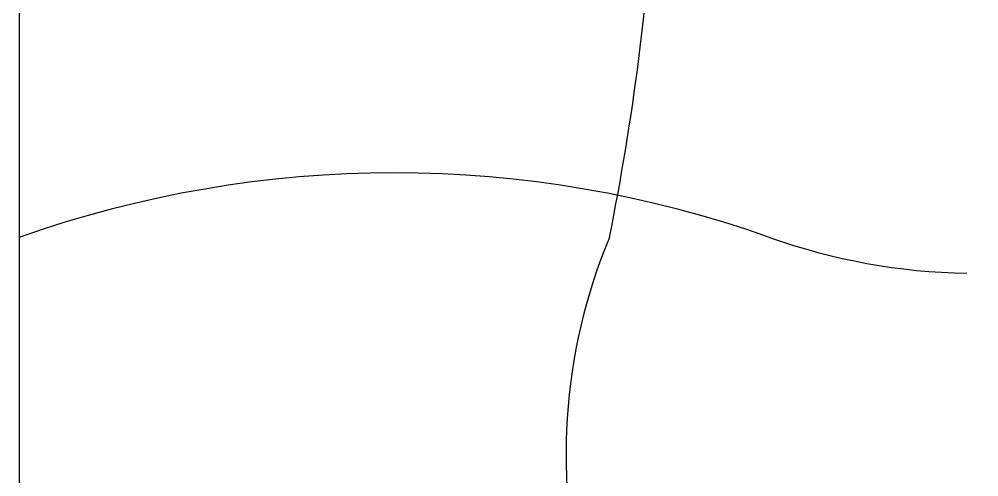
# Model space of a CAD drawing. Header units: inches. Extents: x 7.5 to 50, y 15.4 to 40.2.
# Drawn here: x 9.1554 to 9.4608, y 21.5087 to 21.6544 of the extents above; entities that cross this region are included whole.
import ezdxf

# ---------------------------------------------------------------- set-up
doc = ezdxf.new("R2010")
doc.units = ezdxf.units.IN
doc.header["$MEASUREMENT"] = 0
doc.layers.add('02', color=2, linetype='Continuous')

msp = doc.modelspace()

# ---------------------------------------------------------------- linework, layer by layer
at = {"layer": '02'}
msp.add_lwpolyline([(9.456908266101955, 22.28683485077014), (9.155375230866476, 22.28683485077014), (9.155375230866476, 21.23401932710218), (10.26898316018748, 21.23401932710218), (10.26898316018748, 21.53794742017013)], dxfattribs=at)
for centre, radius, start, end in [((8.549393533538087, 21.74432599817479), 0.8096804824297337, 348.6484429655173, 356.8141411851468), ((9.274788613938718, 21.2478069677392), 0.3576734031943616, 70.49667812303974, 109.5033218769603), ((9.50921592143829, 21.5157804857237), 0.179819832834662, 157.3746551802001, 195.1984038323566), ((9.460260374047785, 21.76975196017262), 0.1962462174622779, 250.3295483080006, 269.0212755410848)]:
    msp.add_arc(centre, radius, start, end, dxfattribs=at)

doc.saveas('drawing.dxf')
